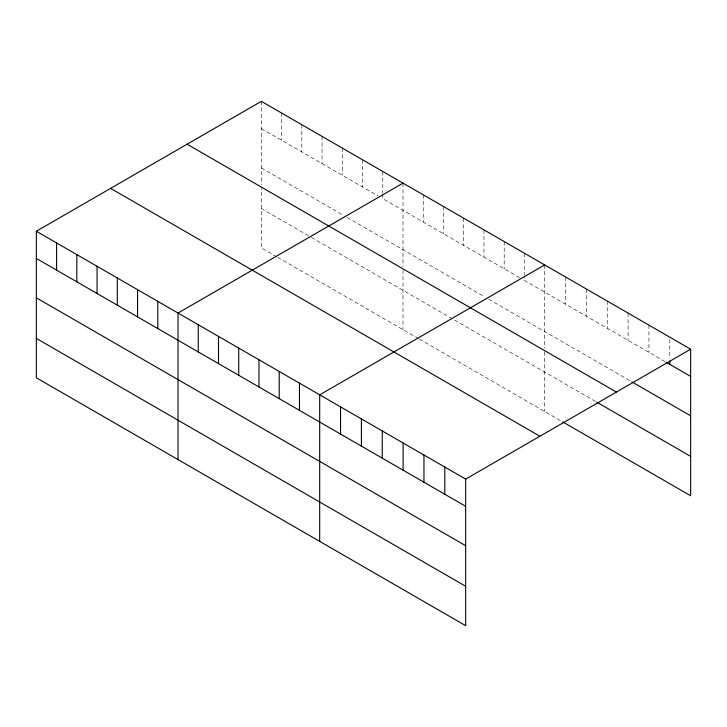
<?xml version="1.0" encoding="UTF-8"?>
<svg xmlns="http://www.w3.org/2000/svg" width="727" height="727" viewBox="0 0 727 727"><rect width="100%" height="100%" fill="white"/><g stroke="black" fill="none" stroke-linecap="round" stroke-linejoin="round"><path stroke-width="0.55" stroke-dasharray="3.63 2.73" d="M261.338 101.344L261.338 184.84M261.338 128.552L377.949 195.872M519.623 277.669L382.775 198.662L382.775 194.127M665.06 361.637L524.449 280.449L524.449 275.915M261.338 167.937L342.29 214.674M347.115 217.455L483.964 296.471M488.789 299.251L630.936 381.321M261.338 208.513L310.493 236.893M311.456 237.447L595.867 401.649M276.76 256.795L261.338 247.898L261.338 188.22M277.723 257.358L418.434 338.591M419.397 339.145L561.744 421.333M669.794 339.436L669.794 358.702M648.947 325.133L648.947 352.331M628.092 313.092L628.092 340.291M607.245 301.051L607.245 328.25M586.389 289.01L586.389 316.218M565.533 276.978L565.533 304.177M544.687 264.937L544.687 348.433M544.687 351.813L544.687 411.482M524.449 253.25L524.449 274.788M504.202 241.564L504.202 268.763M483.964 229.877L483.964 257.085M463.726 218.2L463.726 245.399M443.488 206.513L443.488 233.712M423.25 194.827L423.25 222.026M403.012 183.14L403.012 266.636M403.012 270.017L403.012 329.695M382.775 171.454L382.775 192.991M362.537 159.767L362.537 186.975M342.29 148.09L342.29 175.289M322.052 136.403L322.052 163.602M301.814 124.717L301.814 151.916M281.576 113.03L281.576 140.229"/><path stroke-width="1.09" d="M36.35 231.241L465.662 479.102L465.662 625.656L36.35 377.795L36.35 231.241L261.338 101.344L690.65 349.205L690.65 495.759L562.689 421.878M403.012 183.14L178.024 313.037L178.024 459.582M544.687 264.937L319.698 394.834L319.698 541.379M465.662 479.102L690.65 349.205M666.005 362.182L690.65 376.413M631.881 381.866L690.65 415.799M187.093 144.21L616.405 392.071M596.812 402.195L690.65 456.374M110.595 188.375L539.907 436.236M36.35 258.448L465.662 506.301M36.35 297.825L465.662 545.686M36.35 338.409L465.662 586.271M669.794 360.974L669.794 364.372M444.806 467.061L444.806 494.269M423.959 455.029L423.959 482.228M403.103 442.988L403.103 470.187M382.257 430.947L382.257 458.146M361.401 418.906L361.401 446.114M340.545 406.875L340.545 434.074M299.46 383.147L299.46 410.346M279.213 371.461L279.213 398.66M258.976 359.774L258.976 386.982M238.738 348.088L238.738 375.296M218.5 336.41L218.5 363.609M198.262 324.724L198.262 351.923M157.786 301.351L157.786 328.549M137.548 289.664L137.548 316.872M117.301 277.987L117.301 305.186M97.064 266.3L97.064 293.499M76.826 254.614L76.826 281.812M56.588 242.927L56.588 270.126"/></g></svg>
